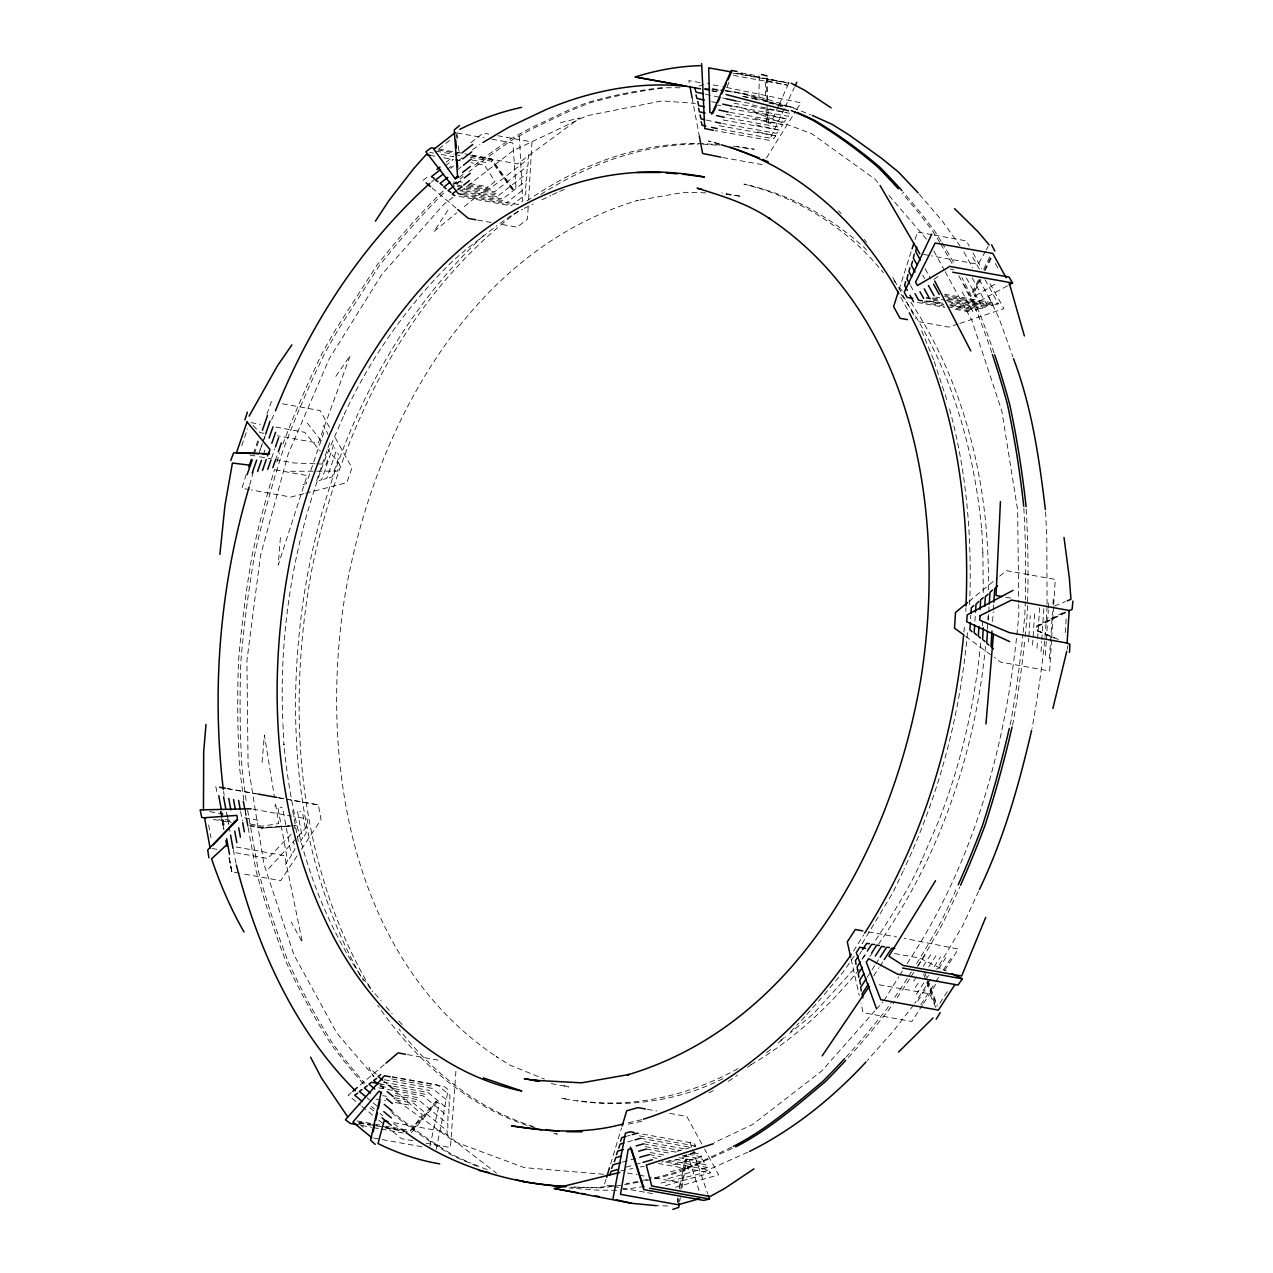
<?xml version="1.0" encoding="UTF-8"?>
<svg xmlns="http://www.w3.org/2000/svg" width="1273" height="1273" viewBox="0 0 1273 1273"><rect width="100%" height="100%" fill="white"/><g stroke="black" fill="none" stroke-linecap="round" stroke-linejoin="round"><path stroke-width="0.75" stroke-dasharray="5 3.75" d="M447.125 1135.436L447.157 1130.949L413.614 1103.214L392.386 1099.395M447.841 1128.085L447.873 1124.139L418.387 1099.761L395.028 1095.544M449.83 1099.251L449.878 1095.289L437.148 1084.787L392.37 1076.703M743.321 96.557L758.883 99.358L759.281 76.157L737.879 72.29M965.857 611.533L965.936 607.794M969.612 604.707C972.19 537.747 966.764 470.039 948.528 405.403M987.943 620.062L988.039 616.307M1047.027 606.155C1045.308 647.225 1039.182 688.104 1032.021 728.538M1047.074 604.245L1046.804 537.652L1045.579 511.332M448.876 1113.716L448.987 1109.817L428.03 1092.489L392.975 1086.171M447.873 1120.829L448.064 1116.453L423.193 1095.894L394.248 1090.675M528.168 207.26L527.468 219.147L517.14 227.183L500.146 224.128M528.629 199.336L531.971 141.892L498.077 135.781M1051.562 639.81L1049.652 670.966L1000.801 662.151L994.42 657.457M1051.673 637.853L1053.583 606.696M1053.71 604.755L1055.253 579.438L1006.418 570.622L998.939 576.78M970.599 618.821L970.838 615.177M974.911 621.272L975.532 611.788M988.246 619.728L988.628 613.872M988.755 611.915L989.137 606.059M992.606 621.463L993.226 611.836M993.354 609.91L993.72 604.134M1028.536 641.926L1028.791 638.171M1028.902 636.293L1030.255 615.655M1032.594 645.077L1034.774 611.47M1036.986 648.243L1037.495 640.542M1037.622 638.616L1039.611 607.842M1041.028 651.649L1041.664 641.767M1041.791 639.794L1043.844 608.176M1045.372 655.356L1046.263 641.56M1046.406 639.587L1048.315 610.022M1048.443 608.048L1048.968 600.156M1049.398 658.873L1050.416 643.167M1050.543 641.21L1052.453 611.772M1052.962 603.927L1053.487 596.082M1065.23 632.617L1066.138 618.742M455.909 1071.198L450.435 1147.546L425.882 1143.106M280.41 537.54L278.262 564.957L307.143 475.593L272.12 469.276M262.063 762.4L264.386 734.982L274.57 797.725M527.197 169.166L526.799 173.478L498.618 195.405L458.121 188.102M963.9 632.172L964.616 624.661M967.48 632.808L967.13 636.564C959.508 716.938 938.599 796.15 903.989 869.173M982.263 626.077L982.804 620.397M987.196 629.451L987.721 623.818M525.972 190.727L525.526 194.578L511.125 205.796L454.652 195.612M528.693 154.558L528.168 158.966L490.169 188.547L468.957 184.712M528.279 162.005L527.802 165.888L494.417 191.873L455.463 184.856L462.831 179.111M526.863 176.565L526.385 180.448L502.644 198.938L461.749 191.555M526.147 183.455L525.59 187.895L506.861 202.471M677.554 1201.919L678.063 1198.036M679.305 1188.33L680.053 1182.506L648.912 1176.889M980.656 643.136C974.847 703.794 961.099 763.8 938.837 820.544L921.079 861.71L921.413 860.946C908.763 889.716 891.275 915.987 874.265 942.291M985.509 646.461C975.261 752.423 939.776 856.634 878.561 944.089M679.671 1201.585L680.323 1197.702M681.978 1187.98L686.927 1158.796L684.842 1159.671L679.718 1188.759M678.127 1204.719L679.13 1198.864M680.8 1189.109L685.813 1159.846L689.043 1158.923L699.641 1192.562M677.331 1202.333L678.016 1198.45M1067.156 649.341L1067.92 645.538M436.193 1149.392L448.239 1089.815L444.261 1086.537L392.148 1077.133M429.876 1146.177L439.36 1103.691L436.734 1101.527L410.543 1132.477M249.699 484.997L253.247 471.981M606.043 1179.212L604.325 1184.924L611.804 1186.261M610.642 1164.015L621.542 1127.894M246.214 474.463L241.965 488.243L249.444 489.596M260.058 450.021L263.256 441.063M898.961 289.83L911.484 250.686M915.048 239.515L917.435 232.052L932.393 234.757M241.743 445.677L247.535 428.858M253.327 453.777L257.846 440.601M254.139 454.286L258.594 441.333M258.562 454.541L262.397 443.402M263.034 441.54L264.959 435.955M263.352 454.779L265.277 449.194M271.61 458.137L274.809 448.812M275.254 460.635L277.689 453.57M316.675 480.637L329.914 442.097M266.9 414.266L271.324 401.791L275.063 402.459M263.941 439.296L265.309 435.78M727.074 86.93L729.206 81.567M271.595 419.851L274.682 412.675M978.651 891.211L962.802 925.566L936.705 969.31M778.519 105.977L770.626 123.513L767.508 122.813L766.998 103.447M779.299 104.227L788.767 83.191L737.513 73.054M784.311 108.666L769.306 140.396L715.267 130.642M785.155 106.9L794.32 87.519M903.225 870.939L893.041 892.389L861.137 945.234M978.38 279.933L972.222 292.376L975.468 296.991L973.622 293.633L980.687 279.455M983.663 269.255L990.712 255.014M985.095 270.592L991.269 258.196M979.16 280.649L973.209 292.567L975.038 295.925L996.282 283.418M984.268 270.433L991.078 256.828M300.301 841.93L302.401 838.095L297.532 811.522L294.54 810.551M985.477 251.306L978.205 264.291L931.502 255.857M986.384 249.683L988.198 246.437M285.454 864.415L287.587 860.643L277.705 806.7L274.713 805.777M289.48 858.623L291.358 855.313L282.67 807.894L280.044 807.082M304.311 836.043L306.188 832.749L302.433 812.285L299.823 811.522M292.79 852.751L294.954 849.218L293.57 841.596M766.441 157.963L795.673 111.149M796.707 109.478L800.892 102.795L722.571 86.644M853.499 951.122L863.683 934.812M884.035 1000.514L898.738 976.932M899.788 975.245L902.939 970.201M907.14 963.47C975.977 860.341 1008.264 736.924 1018.83 614.429L1018.718 604.595M930.499 979.239L914.635 1003.522M922.448 1005.018L911.898 1021.471L863.062 1012.672L860.93 1003.108M923.514 1003.379L938.281 980.321M944.614 970.456L958.33 949.053L904.148 938.328M859.498 954.416L861.535 951.281M862.314 958.776L867.486 950.772M867.168 977.282L874.726 965.618M875.808 963.947L879.038 958.951M873.724 975.85L878.991 967.719M880.041 966.096L883.191 961.226M917.642 966.557L925.885 953.827M913.664 981.101L917.96 974.481M923.307 966.191L930.802 954.607M915.319 987.53L919.44 981.165M928.701 966.844L935.91 955.705M916.369 994.293L924.787 981.292M925.837 979.669L928.988 974.8M934.239 966.684L940.556 956.93M917.722 1001.151L929.195 983.424M938.567 968.928L945.871 957.662M920.856 1004.715L934.732 983.265M935.798 981.626L938.997 976.677M943.277 970.074L950.74 958.537M939.792 1003.267L948.417 989.948M447.905 210.268L433.791 231.686L456.705 212.862M297.055 855.902L280.681 880.661L241.17 873.533M301.415 849.298L321.067 819.573L318.377 804.918L290.085 799.81M753.711 111.626L786.396 118.819L784.136 122.144L730.113 112.39M846.434 967.416L854.947 954.893M913.568 1005.113L893.996 1030.318L867.343 1060.489M335.817 376.347L350.298 355.406L318.314 443.131L277.434 435.764M757.626 131.883L775.734 135.877L773.666 138.773L719.15 128.939M755.016 118.453L782.863 124.579L780.747 127.475L726.215 117.641M755.923 124.961L779.092 130.069L776.673 133.347L722.65 123.592M844.301 970.535L822.549 996.616M862.044 959.174L866.722 953.382M869.777 956.453L872.116 953.572M411.354 1132.763L438.453 1100.62L435.764 1101.352L410.718 1130.599L387.74 1126.446M801.56 1020.389L805.491 1015.934M806.811 1014.438L821.244 998.096M853.849 969.294L813.272 1013.913L789.737 1033.326M859.259 969.437C828.452 1007.373 791.79 1041.266 749.288 1065.66M874.981 1010.762L821.976 1070.768L752.757 1124.409L714.137 1142.708M876.27 1009.298L882.746 1001.978M268.73 868.52L296.386 838.255M297.707 836.822L308.241 825.286L307.064 818.905L293.554 816.47M452.488 261.22C407.646 305.249 370.873 357.252 344.331 414.186L344.681 413.423L326.906 454.588C293.872 539.545 278.707 631.488 282.892 722.571M291.119 834.276L267.744 858.511L233.182 852.289M790.756 1031.56L798.855 1023.174M431.308 182.134L437.053 177.218M455.4 258.737L467.032 248.744M483.326 235.712C384.892 328.307 326.843 457.675 304.931 589.685C283.943 721.314 295.988 863.524 363.346 980.751M778.153 1043.096L785.282 1036.986M351.253 1092.648L348.229 1095.226L360.418 1105.171M360.307 1084.962L384.478 1064.435M464.343 206.592L494.879 181.514L484.552 165.124L470.93 162.673M969.008 601.365L997.443 578.006M423.066 180.368L429.224 175.515M446.171 162.18L453.872 156.118M455.4 154.908L460.03 151.264M470.803 142.783L483.135 133.076L488.737 134.095M438.867 148.814L452.265 138.391M445.216 165.904L452.87 159.952M450.626 168.307L453.649 165.951M457.23 170.009L461.892 166.365M457.978 189.502L462.306 186.144M447.38 169.214L453.268 164.647M459.171 160.08L462.115 157.788M452.997 197.204L443.768 204.364L381.709 274.618L329.214 358.827L288.287 453.697L260.488 555.633L246.914 660.703L248.076 764.866L263.925 864.112L293.84 954.639L336.709 1032.96L374.087 1076.544M460.683 191.252L512.987 150.723L586.726 115.779L662.135 100.869L695.313 103.431M468.528 247.583L496.931 225.592M518.238 211.127C405.721 295.988 341.291 430.799 312.49 566.071C285.518 708.854 296.37 865.147 372.607 991.794M780.779 1040.28L783.77 1037.972M747.601 1067.347L753.457 1062.812M766.632 1052.612L771.024 1049.207M472.442 149.784L479.937 144.581M526.927 200.975C582.573 162.132 651.617 136.975 720.136 145.058M540.914 194.371C587.887 164.44 642.594 144.167 698.766 144.056M499.971 223.475L512.112 215.026M728.411 1081.398L737.338 1075.192M933.873 279.392L940.158 275.095M1007.468 285.788L966.859 308.161L949.483 305.027M513.862 214.071L522.567 209.313M524.301 208.374L533.101 203.951M708.95 1092.918L714.01 1090.149M1063.13 612.599L1036.668 625.886L1036.381 630.406L1054.012 637.98M1065.294 612.711L1037.909 626.316L1037.606 630.835L1059.12 639.762M1065.708 612.218L1037.654 626.061L1037.352 630.581L1054.84 637.916M541.932 199.766L550.779 195.565M552.546 194.737L557.86 192.223M737.958 1068.668C689.345 1095.544 632.395 1108.958 577.051 1100.477M722.873 1078.677C673.353 1103.723 615.352 1109.26 561.25 1098.153L565.626 1098.933M694.819 1151.858L679.018 1159.353L661.626 1162.79M731.625 1147.212L695.456 1164.365L676.393 1172.051M732.261 1148.453L678.748 1172.481A832.781 582.557 -79.8 0 1 640.096 1181.869M747.776 1152.24L698.288 1174.279L657.886 1183.795M1054.426 606.028L1065.421 601.556M559.627 191.38L564.957 189.231M323.708 479.396L326.938 478.107L336.152 451.279L334.592 447.714M303.085 484.727L306.3 483.501L325.029 429.049L323.437 425.532M329.293 477.9L332.11 476.834L339.207 456.18L337.806 453.14M318.95 480.669L321.719 479.714L333.415 445.693L332.03 442.574M958.028 324.026L948.846 327.097L918.692 321.655M959.874 323.406L1003.92 308.671L988.485 280.856M699.1 85.959L709.697 82.888M675.597 1187.248L718.609 1174.82L704.558 1149.058M625.329 1136.582L630.565 1135.102M627.653 1141.929L633.206 1140.353M622.545 1162.122L637.837 1157.809M677.013 1151.349L695.806 1146.05L693.992 1143.329L637.518 1133.145M626.093 1167.118L633.604 1165.002M635.482 1164.477L641.115 1162.885M682.042 1156.123L696.824 1151.97M672.86 1164.906L701.741 1156.775L700.023 1154.022L694.183 1152.972M670.298 1171.828L704.208 1162.281L702.314 1159.13L683.028 1155.645M668.118 1178.607L707.597 1167.5L705.767 1164.779L672.669 1158.796M665.493 1185.545L710.398 1172.894L708.329 1169.807L662.024 1161.453M972.222 277.912L987.88 306.475L984.793 307.302L946.205 300.348M641.719 1119.651L625.202 1123.502M641.799 1121.227L624.884 1124.918M303.897 493.701L290.817 497.059L251.322 489.93M305.759 493.224L346.861 482.658L351.953 467.859L333.653 434.889M560.375 122.717L579.995 117.88L517.522 163.883L472.76 155.815M962.07 291.788L972.795 311.328L970.026 311.949L952.506 308.798M985.047 279.662L998.334 303.881L995.168 304.565L945.012 295.511M979.223 279.519L993.306 305.361L990.521 305.95L947.685 298.216M966.414 277.975L982.899 308.034L980.115 308.623L950.899 303.356M963.963 284.579L977.68 309.594L974.497 310.23L951.345 306.045M621.017 1170.826L632.617 1168.519M640.351 1166.991L644.218 1166.227M644.329 1186.468L623.118 1189.619M261.554 828.182L292.647 825.827M288.764 826.193L262.174 828.118L249.985 826.097M289.655 825.843L262.795 827.561L249.397 825.143M293.49 825.604L296.545 825.525M667.641 1205.977L656.279 1205.658M290.594 471.281L337.631 471.105L339.843 464.645L327.75 449.21M616.657 1190.303L597.514 1190.16L568.92 1187.964M314.861 463.77L294.158 463.006L273.027 459.203M316.738 463.833L326.159 464.184L327.622 459.935L325.204 457.023M716.794 105.07L720.693 105.373M702.616 144.088L719.881 145.408M705.688 192.875L684.19 192.303L636.707 200.625L638.314 200.243C467.7 250.781 372.894 431.054 344.919 595.828C318.839 758.772 350.234 959.587 497.52 1057.433L496.136 1056.51L509.805 1065.055L544.43 1079.09M727.122 194.514L731.02 194.817L726.103 194.164L741.475 196.424L721.727 192.875M603.625 1174.263L524.285 1167.627L454.175 1141.547L394.009 1098.344M712.164 88.664L723.446 90.335M725.324 90.606C754.905 93.836 783.022 103.718 810.471 114.713M733.566 146.093L754.157 149.243L737.131 146.729M227.342 788.592L256.112 793.716M278.103 797.741L318.377 804.918M736.653 73.341L789.196 82.825M733.073 73.15L788.767 83.191M733.471 75.425L787.08 85.1L765.216 80.294L765.885 101.458M700.055 82.586L688.836 80.565L689.552 84.4M713.135 84.941L720.677 86.309M704.399 89.54L710.239 90.59M712.18 90.94L719.961 92.34M769.067 103.177L794.145 107.696L750.847 98.164M735.794 100.901L753.155 104.02M734.06 103.256L782.752 112.04M784.693 112.39L790.533 113.44L788.433 116.336L733.9 106.502M736.303 106.582L741.459 107.505L811.569 133.585L874.901 179.063L880.057 185.078M730.447 108.73L786.396 118.819M726.39 114.395L782.863 124.579M723.159 119.98L779.092 130.069M719.261 125.693L775.734 135.877M722.778 157.534L762.272 164.647M457.182 132.965L484.074 137.818M491.76 139.203L512.892 143.006L515.947 187.083L512.971 189.391L491.473 159.682L470.342 155.863M934.255 235.091L966.287 240.868L969.183 246.071M439.026 149.164L469.896 154.733M471.837 155.083L491.139 158.552L514.515 190.711L512.001 189.216L491.41 161.146L470.342 157.359M437.689 149.975L456.896 153.444M435.875 151.137L453.108 154.24M455.034 154.59L462.688 155.974M429.701 152.41L433.568 153.11M441.285 154.494L452.87 156.579M472.156 160.064L485.665 162.498M430.067 155.306L435.891 156.356M443.688 157.757L453.411 159.507M455.352 159.857L463.149 161.273M923.721 254.457L929.561 255.507M950.024 268.937L953.859 269.637M458.455 181.482L462.322 182.182M470.039 183.583L487.4 186.701M453.522 181.944L461.24 183.328M453.029 183.232L460.826 184.649M468.607 186.049L491.983 190.266M457.437 186.495L496.009 193.448M457.453 189.518L500.289 197.235M463.531 193.369L504.044 200.673M462.194 194.451L518.159 204.539L522.662 201.039L519.384 136.259M463.913 196.09L508.691 204.173M944.327 294.143L998.334 303.881M944.63 296.577L993.306 305.361M935.798 297.086L939.649 297.787M947.367 299.171L987.88 306.475M932.711 297.914L944.28 299.998M932.266 298.916L940.063 300.317M947.844 301.717L982.899 308.034M933.38 300.189L941.161 301.59M929.449 300.889L942.959 303.324M950.676 304.724L977.68 309.594M477.646 220.07L492.587 222.759M926.33 300.842L941.765 303.626M924.341 301.176L943.627 304.661M922.161 302.194L945.537 306.411M947.478 306.761L972.795 311.328M917.451 302.481L944.725 307.398M282.542 403.812L320.175 410.59L329.802 427.951M250.924 422.604L260.519 424.339M275.891 427.107L304.708 432.311L320.382 451.215M263.813 433.297L259.931 432.597L252.404 424.721M249.969 455.034L257.655 456.418M259.581 456.768L271.101 458.853M1005.781 597.244L1011.605 598.294M227.055 788.576L257.13 794.002M278.882 797.789L288.223 799.476M253.025 809.151L291.628 816.12M209.79 811.601L223.3 814.036M244.527 817.871L259.963 820.655M868.377 931.884L896.59 936.976M225.066 819.51L236.746 821.61M250.367 824.077L262.047 826.177L278.771 823.567L275.175 801.417M218.749 819.621L230.238 821.69M213.307 819.494L231.447 822.565M894.489 953.525L919.583 958.044L946.3 971.028M236.014 846.943L284.659 855.711L302.417 942.561L291.31 922.066M212.05 848.47L217.81 849.505M879.102 984.745L929.688 993.863L935.782 1007.357M239.308 873.198L231.829 871.862L228.694 855.822M407.424 1054.585L439.376 1060.345M551.193 1083.562L568.601 1086.935L562.984 1085.28M647.289 1109.308L656.629 1110.995M669.789 1113.366L686.784 1116.437L703.635 1147.339M391.75 1078.915L434.586 1086.633M384.414 1079.759L432.629 1088.463L449.162 1102.116L449.162 1106.651M383.348 1082.161L429.653 1090.515M379.338 1083.721L391.034 1085.821M380.627 1086.235L386.467 1087.301M394.264 1088.701L425.421 1094.319M378.813 1087.906L392.323 1090.34M639.332 1135.866L695.806 1146.05M395.267 1093.555L420.345 1098.074M640.605 1138.285L690.762 1147.323M644.663 1141.706L685.176 1149.01M382.696 1095.623L386.578 1096.324M394.375 1097.74L415.794 1101.591M643.549 1143.838L680.546 1150.506M645.268 1146.591L676.424 1152.208M688.104 1154.309L701.741 1156.775M375.933 1099.045L385.576 1100.779M395.219 1102.513L410.654 1105.298M646.382 1149.042L671.46 1153.561M553.787 1133.495L557.351 1134.132L553.675 1133.05M650.201 1152.526L665.636 1155.311M679.13 1157.746L704.208 1162.281M649.31 1154.595L660.989 1156.696M653.065 1157.666L656.963 1158.366M668.643 1160.467L707.597 1167.5M658.316 1163.506L710.398 1172.894M393.818 1122.659L442.479 1131.426L496.502 1173.197M357.108 1120.924L374.342 1124.043M376.267 1124.377L380.086 1125.077M358.938 1122.197L370.523 1124.282M372.448 1124.632L380.166 1126.032M382.107 1126.382L405.26 1130.551M358.97 1122.754L374.533 1125.571M376.474 1125.921L409.556 1131.888L422.477 1114.893L395.712 1091.295M358.668 1123.12L370.188 1125.205M385.56 1127.973L404.766 1131.442M627.509 1173.038L637.232 1174.788M639.189 1175.138L646.97 1176.538M361.882 1125.523L371.525 1127.273M373.45 1127.623L379.243 1128.658M381.184 1129.008L404.337 1133.193M412.802 1140.751L401.584 1138.73L384.812 1125.061M373.737 1138.062L421.761 1146.718M613.666 1186.611L645.618 1192.371M647.496 1192.706L653.16 1193.724M711.766 90.797L719.022 92.117M742.573 96.398L758.883 99.358M705.465 94.218L720.629 97.56M722.523 97.973L726.31 98.801M752.486 105.07L786.73 112.613M711.687 101.681L717.224 102.906M706.451 120.108L713.596 121.683M719.325 143.817L708.393 141.001L719.42 144.247M533.562 1126.557C479.571 1109.913 433.281 1073.378 398.942 1029.109M535.424 1127.942C469.594 1108.799 415.873 1061.03 377.731 1005.336M393.628 1123.629L404.464 1131.411M965.682 636.341L992.829 656.279M860.293 244.13C827.116 214.803 787.287 193.432 743.893 184.092C798.394 197.538 848.391 228.758 883.351 272.756M371.461 1106.492L374.31 1108.815M379.991 1113.461L382.839 1115.785M361.946 1106.412L372.623 1115.116M378.718 1120.081L383.3 1123.82M384.207 1081.493L387.263 1084.023M379.72 1085.392L385.719 1090.356M366.958 1097.724L371.541 1101.511M373.053 1102.768L379.163 1107.812M369.902 1107.765L377.508 1114.05M359.447 1124.091L365.112 1128.785M432.104 187.958L456.243 208.247M376.378 1074.237L368.947 1067.681L373.657 1076.64M838.461 210.793L841.087 213.53M863.221 246.532L868.647 252.165M398.767 1020.946L402.825 1025.179M919.392 194.323L942.036 220.722L960.033 245.769M889.079 195.596L926.473 239.165M864.081 239.34L866.595 242.268M893.869 280.712L902.111 290.769M375.026 993.783L381.168 1000.944M386.085 1006.688L392.243 1013.849M380.532 1084.055L385.687 1090.054M307.207 422.954L322.912 443.036M901.061 294.318C950.167 363.457 973.909 447.396 981.849 531.048L981.801 530.22L982.899 553.278M362.471 977.919L371.334 989.471M963.916 252.118L972.667 267.696M910.768 302.162C966.573 386.642 990.012 489.293 988.325 589.717M892.85 277.673L896.701 283.974M360.243 975.023C314.558 906.519 291.437 825.509 283.895 744.069L283.943 744.912L282.861 721.855M973.033 253.025L981.722 268.683M995.327 263.447L998.096 268.508M972.715 257.146L979.351 269.271M933.809 250.876L944.28 270.019M945.234 271.754L971.904 320.494L1001.819 411.02L1017.668 510.266L1018.702 602.638M925.089 268.683L930.738 278.994M922.75 275.159L924.644 278.58M910.513 285.47L914.094 291.994M898.611 287.443L915.701 318.68M900.727 297.214L908.333 311.089M988.755 296.927L998.875 317.725L1012.862 356.758M921.668 330.741L933.586 359.686M326.54 431.276L327.925 434.379M924.453 972.015L937.358 1005.209M927.365 981.531L937.023 1006.545M923.625 974.211L935.878 1006.482M690.157 1142.549L692.019 1148.023M692.655 1149.837L707.629 1193.565M934.191 361.516L947.494 401.807M851.128 959.11L859.227 995.454M233.293 849.775L235.951 863.142M692.098 97.83L699.338 136.195M215.837 786.555L217.285 794.304M223.841 829.2L220.563 811.76L223.905 829.184M292.631 810.503L298.455 842.344M294.461 825.779L294.986 828.58M245.084 810.774L246.119 816.423M240.629 811.538L242.331 820.767M226.371 812.174L228.472 823.631M221.629 811.331L224.494 826.957M220.595 811.585L223.762 828.898M208.629 824.936L211 837.889M246.087 800.542L242.013 768.812A832.749 582.541 -79.8 0 1 240.836 661.992A833.815 583.289 -79.8 0 1 254.759 554.232A833.815 583.273 -79.8 0 1 283.258 449.671A832.749 582.541 -79.8 0 1 325.236 352.35L337.982 330.025L379.083 265.993A835.024 584.132 -79.8 0 1 442.733 193.926A835.04 584.132 -79.8 0 1 445.598 191.396M247.646 810.344L258.276 870.621A835.04 584.132 -79.8 0 0 288.955 963.47A835.04 584.132 -79.8 0 0 332.921 1043.796A834.022 583.432 -79.8 0 0 364.89 1083.434M243.732 800.112L239.658 768.399A832.765 582.541 -79.8 0 1 238.481 661.562A833.815 583.273 -79.8 0 1 252.404 553.803A833.815 583.273 -79.8 0 1 274.57 469.451M245.291 809.93L246.23 815.802M248.124 827.577L255.921 870.191A835.024 584.132 -79.8 0 0 286.6 963.04A835.04 584.132 -79.8 0 0 330.566 1043.367A834.022 583.432 -79.8 0 0 363.823 1084.453M223.602 791.44L224.223 795.339M227.342 814.863L228.885 824.618M229.204 826.575L230.445 834.372M456.784 132.806L457.421 138.407M458.28 145.886L459.139 153.349M456.736 134.906L456.975 138.725M766.123 109.16L766.537 122.638L768.431 124.308L768.001 108.826M767.11 77.892L767.778 101.092M766.33 78.242L766.951 101.506M982.851 552.562L983.329 595.78M704.526 88.68A833.815 583.273 -79.8 0 1 710.239 89.19M712.132 89.365A833.815 583.273 -79.8 0 1 721.616 90.431M725.387 90.924A833.815 583.273 -79.8 0 1 740.425 93.2A833.815 583.289 -79.8 0 1 782.243 106.932M662.406 87.582A832.765 582.541 -79.8 0 0 586.996 102.652L567.933 110.353L530.045 128.318L511.38 138.502A835.024 584.132 -79.8 0 0 473.063 166.286M443.243 190.982A835.024 584.132 -79.8 0 0 440.378 193.496A835.04 584.132 -79.8 0 0 376.728 265.564L335.626 329.596L322.881 351.921A832.765 582.541 -79.8 0 0 282.924 443.895M459.235 177.393A835.024 584.132 -79.8 0 1 463.818 173.637M276.83 462.083A833.815 583.273 -79.8 0 1 279.726 452.917M391.75 1112.857A833.322 582.939 -79.8 0 0 451.056 1154.738A833.815 583.289 -79.8 0 0 477.566 1166.37M574.155 1186.993A833.815 583.273 -79.8 0 0 599.058 1187.343A832.781 582.557 -79.8 0 0 616.418 1185.131M676.393 1172.051A832.781 582.557 -79.8 0 1 649.373 1178.989M647.432 1179.419A832.781 582.557 -79.8 0 1 639.683 1181.058M637.741 1181.439A832.781 582.557 -79.8 0 1 626.109 1183.588M1010.141 724.687A833.799 583.273 -79.8 0 0 1011.001 720.916A833.815 583.273 -79.8 0 0 1022.967 634.32M1023.158 632.395A833.815 583.273 -79.8 0 0 1024.924 613.14A833.369 582.97 -79.8 0 0 1025.274 601.636M1023.842 508.198A833.369 582.97 -79.8 0 1 1025.322 599.726M991.747 352.541A833.974 583.384 -79.8 0 0 976.789 311.662A834.022 583.416 -79.8 0 0 958.585 275.382M845.924 1057.211A835.04 584.132 -79.8 0 0 886.66 1009.139A834.038 583.432 -79.8 0 0 892.134 1001.23M916.56 963.677A834.038 583.432 -79.8 0 0 940.508 922.782A833.306 582.923 -79.8 0 0 957.439 886.581M911.373 971.999A834.038 583.432 -79.8 0 1 908.206 976.948M907.156 978.603A834.038 583.432 -79.8 0 1 893.232 999.639M939.745 242.427A834.022 583.416 -79.8 0 0 932.823 231.336A833.115 582.795 -79.8 0 0 902.127 193.162M940.715 244.034A834.022 583.416 -79.8 0 1 952.14 263.638M389.856 1109.722A833.306 582.923 -79.8 0 0 453.411 1155.168A833.815 583.289 -79.8 0 0 470.994 1163.124M487.098 1169.585A833.815 583.289 -79.8 0 1 472.776 1163.872M848.279 1057.624A835.024 584.132 -79.8 0 0 889.015 1009.569A834.038 583.432 -79.8 0 0 894.489 1001.644M917.881 965.777A834.038 583.432 -79.8 0 0 942.863 923.211A833.306 582.923 -79.8 0 0 959.794 887.01M913.728 972.429A834.038 583.432 -79.8 0 1 910.561 977.378M909.511 979.017A834.038 583.432 -79.8 0 1 895.587 1000.053M1012.496 725.117A833.815 583.289 -79.8 0 0 1013.356 721.33A833.815 583.289 -79.8 0 0 1024.733 640.526M1025.131 636.675A833.815 583.289 -79.8 0 0 1027.279 613.57A833.369 582.97 -79.8 0 0 1026.086 506.734M782.8 106.661A833.815 583.289 -79.8 0 0 742.78 93.629A833.815 583.289 -79.8 0 0 725.865 91.099M680.1 87.789A833.815 583.289 -79.8 0 0 666.702 87.789A832.781 582.557 -79.8 0 0 589.351 103.081L570.288 110.767L532.4 128.732L513.735 138.916A835.04 584.132 -79.8 0 0 469.244 171.584M704.971 88.951A833.815 583.289 -79.8 0 1 723.971 90.86M452.806 185.174A835.04 584.132 -79.8 0 1 457.15 181.498M460.062 179.079A835.04 584.132 -79.8 0 1 463.117 176.549M601.413 1187.773A833.815 583.289 -79.8 0 1 570.781 1187.12M638.155 1182.251A832.781 582.557 -79.8 0 1 601.413 1187.773M994.102 352.971A833.974 583.384 -79.8 0 0 979.144 312.092A834.022 583.432 -79.8 0 0 961.847 277.498M941.113 241.265A834.022 583.432 -79.8 0 0 935.178 231.766A833.115 582.795 -79.8 0 0 903.209 192.128M942.1 242.857A834.022 583.432 -79.8 0 1 954.495 264.068M231.829 871.862L228.917 856.347L231.829 871.862"/><path stroke-width="1.5" d="M965.984 605.932C970.121 505.858 955.737 402.523 909.272 312.824M1069.527 652.397L1069.861 644.218L1066.281 642.738M1000.419 501.657L996.043 595.493L1001.883 596.544M970.36 622.481L969.883 629.785L972.063 631.742M970.949 613.347L971.315 607.873L973.781 605.471M974.657 625.075L974.163 632.665L976.646 634.988M975.532 611.788L976.025 604.198L978.826 601.381M978.953 626.539L978.332 636.039L980.512 638.059M980.067 609.433L980.687 599.933L983.154 597.658M983.345 627.78L982.581 639.46L985.079 641.544M984.729 606.378L985.366 596.639L988.166 594.141M987.482 631.44L986.718 643.167L988.898 645.172M989.264 604.102L990.028 592.391L992.494 589.972M991.969 631.09L990.967 646.493L993.449 648.784M993.847 602.209L994.722 588.731L997.539 585.994M206.003 724.448L203.68 751.866L203.457 809.962M219.879 554.423L224.971 505.413L232.418 463.038L248.76 465.059M985.954 723.939L993.481 633.843M1072.868 601.127L1072.137 609.321L1068.715 611.008M963.55 635.911C953.254 740.536 921.62 844.333 864.701 933.173M679.336 1203.542L678.684 1207.425L672.844 1209.35M613.013 1198.561L625.425 1133.145L630.326 1131.761L634.177 1132.461M1066.774 651.251L1052.898 708.472M381.248 1091.995L370.57 1140.194L375.201 1144.363M373.116 1131.92L374.835 1124.202M375.694 1120.335L377.429 1112.618M378.288 1108.751L380.006 1101.034M1031.576 730.4C1019.005 784.852 1003.713 838.907 979.43 889.413M908.015 274.491L906.933 278.962L909.622 283.847M914.316 254.091L913.346 257.973L917.101 264.848M916.767 247.057L915.653 251.481L920.379 260.074M905.612 281.604L904.626 285.47L907.299 290.355M249.19 486.859C220.102 584.514 211.334 688.343 223.284 789.483M909.94 267.791L908.906 271.563L911.675 276.607M912.582 261.108L911.373 265.341L915.048 272.056M606.616 1177.318L609.481 1167.818M622.115 1125.984L626.714 1110.788L637.932 1107.621L645.411 1108.974M244.909 419.963L247.376 412.166M898.372 291.692L893.598 306.602L900.011 318.298L907.49 319.634M912.073 248.824L913.871 243.238M614.366 1161.724L615.75 1157.666L621.495 1156.043M248.808 466.936L251.386 459.41M247.153 474.622L252.229 459.839M262.413 430.242L267.505 415.444M252.181 473.126L256.653 460.126M265.596 434.109L270.067 421.092M257.592 471.535L261.442 460.365M269.112 438.023L272.963 426.853M262.477 470.485L266.216 459.601M267.457 455.973L268.714 452.345M271.817 443.275L275.573 432.39M267.76 469.307L270.958 459.999M275.445 446.95L278.66 437.626M272.82 467.716L275.254 460.635M278.294 451.804L281.333 442.956M620.556 1141.165L621.861 1137.553L625.329 1136.582M230.763 460.492L233.596 452.886L258.26 453.649M611.645 1168.423L612.997 1164.811L620.635 1162.663M609.544 1175.456L611.072 1171.351L618.583 1169.235M616.387 1154.722L617.739 1151.11L623.277 1149.551M618.694 1148.119L620.253 1144.013L623.961 1142.963M985.7 917.387L961.64 976.009L903.257 965.475L888.872 956.198L935.544 880.693M275.461 410.877C309.562 325.124 361.198 245.418 429.86 183.376M711.718 114.204L731.307 70.476L736.987 71.431M716.158 106.105L712.991 113.106L709.888 112.422L708.695 67.851L731.752 72.02M717.733 102.604L720.104 97.337M721.68 93.836L726.406 83.318M727.997 79.817L731.148 72.8M795.164 85.752L796.818 82.22M931.804 234.041L904.228 292.281L907.028 297.373L912.821 298.407M249.094 416.16L277.45 365.812L291.915 344.872M936.196 1019.212L940.222 1012.592M858.479 955.991L855.44 960.701L856.013 964.329M862.553 949.706L866.611 943.436L869.411 943.643M860.23 961.99L857.127 966.796L857.731 971.013M867.486 950.772L871.639 944.359L874.869 944.518M862.394 967.337L858.288 973.654L858.845 977.346M871.591 953.111L876.699 945.202L879.436 945.521M863.858 973.75L859.705 980.178L860.437 984.204M875.299 956.071L881.537 946.428L884.608 946.841M866.086 978.953L860.691 987.291L861.248 990.967M880.12 957.28L886.581 947.287L889.397 947.478M868.457 983.981L862.155 993.736L862.776 997.921M884.242 959.603L891.609 948.226L894.808 948.449M955.005 984.459L938.408 1010.125L880.773 999.735L866.292 962.213L868.6 958.649L897.385 974.068L958.028 985.079L962.34 978.81L951.647 973.622M375.408 221.152L389.522 199.734L413.63 168.673L426.169 154.606L430.067 155.306M822.183 1055.858L869.268 986.352M851.366 954.257C800.685 1027.963 729.954 1091.757 643.47 1119.19M866.07 1061.937C832.733 1097.835 793.604 1129.597 749.574 1151.397M933.014 1017.986L898.499 1052.119M237.478 818.953L207.706 849.998L208.899 857.731M212.877 845.272L237.605 819.605M226.276 845.192L211.573 858.798C220.102 884.146 230.763 908.795 244.034 932.027M352.764 1091.375L357.283 1087.524M385.99 1063.162L398.083 1052.898L405.562 1054.251M459.553 125.47L454.254 129.894L457.659 177.615M967.512 602.59L955.53 612.424L954.511 628.13L964.091 635.163M436.925 169.452L439.997 167.034M455.273 132.615L433.854 149.291L455.352 179L458.312 176.692M440.633 169.468L431.452 176.613L434.22 178.459M462.035 152.808L472.744 144.47M443.068 174.194L435.509 180.082L437.944 181.689M462.736 158.886L471.806 151.821M447.873 177.281L440.076 183.36L442.686 185.317M463.452 165.156L471.249 159.077M450.069 182.198L443.816 187.051L446.171 188.754M454.763 178.538L457.882 176.104M462.576 172.46L470.389 166.381M454 185.985L448.096 190.584L450.928 192.382M464.311 177.965L470.198 173.367M456.546 190.632L452.217 193.989L454.652 195.612M463.738 185.031L469.498 180.543M367.245 1085.805L364.396 1087.985L370.523 1093.046M380.691 1074.603L378.113 1076.449L382.696 1080.236M361.93 1089.577L359.32 1091.407L365.431 1096.467M357.665 1093.125L354.706 1095.21L362.312 1101.495M482.928 142.496L508.993 127.141L546.69 109.287C590.083 91.099 638.33 81.217 685.383 86.293M376.697 1078.374L373.705 1080.427L378.208 1084.15M753.902 1168.885L724.767 1188.409L710.111 1196.509L651.728 1185.975L646.302 1165.05L713.341 1143.759M948.449 267.266L917.419 285.518L915.573 282.16L935.162 243.032L992.781 253.422L1006.068 277.657M1009.171 284.85L1012.56 282.988L1009.043 277.084L949.212 266.296M733.359 1146.4C766.441 1129.565 794.718 1104.9 823.01 1081.207A835.04 584.132 -79.8 0 0 844.62 1058.611M735.714 1146.83C768.797 1129.978 797.073 1105.33 825.365 1081.636A835.024 584.132 -79.8 0 0 845.686 1060.441M1013.037 590.338L967.162 614.923L966.716 621.765L1009.696 641.608M459.855 129.337C479.428 119.503 500.194 111.992 521.612 107.346M1067.251 600.808L1070.927 599.312L1069.431 578.658L1064.021 537.477M632.299 1134.609L637.518 1133.145M635.068 1139.844L640.605 1138.285M636.182 1145.907L643.549 1143.838M638.728 1151.19L646.382 1149.042M639.746 1157.284L649.31 1154.595M642.992 1162.36L652.381 1159.719M699.609 1198.673L678.127 1204.719L620.492 1194.329L628.194 1149.439L631.424 1148.532L643.772 1187.773M700.5 88.839L635.259 76.969C656.47 70.174 678.62 66.276 700.898 65.623M656.279 1205.658L631.615 1203.319L554.36 1188.521L619.792 1172.433M708.265 1195.379L709.507 1199.023L703.651 1200.391L643.82 1189.603L630.326 1147.1M623.261 1123.9C586.758 1134.116 548.599 1131.952 511.587 1125.889L541.773 1129.772M636.993 172.539L660.432 172.476M566.692 1131.697L582.095 1131.808M262.063 453.761L269.653 454M666.097 172.921L677.395 173.78M683.044 174.226L704.494 176.995C480.382 134.508 325.872 371.748 289.512 562.952C266.821 682.949 273.138 811.951 326.684 923.211C364.269 1002.965 433.234 1072.773 521.85 1091.041L483.342 1077.897M545.608 1130.074L559.022 1131.108M219.672 787.223L225.432 788.258M258.037 794.05L277.005 797.455M635.259 76.969L685.861 86.087M713.341 130.307L704.765 128.573L701.646 63.65M720.9 157.184L702.601 153.46L699.338 136.195M435.159 148.464L431.308 147.763L425.834 151.71L458.328 193.751L462.194 194.451M952.729 272.199L1012.56 282.988M926.426 297.85L930.324 298.55M475.784 219.736L468.305 218.383L457.739 209.504M922.416 300.842L918.549 300.142L914.985 293.617M251.099 808.801L200.132 809.867L201.723 817.393L205.589 818.093M862.776 930.865L855.297 929.529L847.293 941.893L850.698 957.201M865.545 948.305L859.752 947.255L856.268 952.65L876.365 1008.423M902.509 968.021L962.34 978.81M538.638 1081.302L524.285 1078.708L539.657 1080.968L534.724 1080.316L581.554 1082.83L629.037 1074.507L627.446 1074.889C798.044 1024.351 892.85 844.079 920.825 679.305C946.905 516.361 915.51 315.545 768.24 217.699L769.608 218.622C747.808 203.728 722.173 195.867 697.158 188.197L701.996 189.311M390.222 1076.783L384.43 1075.749L345.429 1119.763L350.298 1123.438L358.015 1124.839M375.455 1083.005L371.557 1082.305L368.947 1084.135L374.803 1088.988M387.979 1121.608L384.096 1120.892L378.017 1143.536C397.447 1153.227 418.244 1160.244 439.662 1163.856M649.676 1188.234L709.507 1199.023M565.037 1186.754A833.815 583.289 -79.8 0 1 525.319 1181.933C482.913 1173.897 440.808 1158.398 406.007 1132.524M554.36 1188.521L577.719 1192.721M581.618 1193.422L585.5 1194.138M595.239 1195.888L599.122 1196.588M479.094 1170.524L488.705 1172.465M703.555 93.788L695.981 92.117L694.899 88.076M726.31 98.801L735.794 100.901M704.319 100.058L696.952 98.435L696.013 94.886M722.746 104.115L731.959 106.152M704.192 106.757L698.654 105.548L697.763 101.522M718.959 110.019L728.188 112.04M705.131 113.074L699.386 111.801L698.543 108.269M716.619 115.604L724.273 117.291M704.669 119.71L701.105 118.93L699.991 114.872M715.378 122.081L720.725 123.258M705.863 126.091L702.091 125.263L701.168 121.699M711.527 127.332L717.192 128.589M616.307 1199.803L631.615 1203.319M726.024 94.52L788.512 110.735M761.477 74.439L767.062 75.966M721.266 144.788L724.942 145.886C800.367 168.036 861.614 225.751 898.833 293.745M730.32 147.191L759.313 157.979M812.269 115.382L832.208 124.404L848.9 134.827L881.409 158.17L898.547 172.126L918.135 192.859M762.893 159.459L768.192 161.862M791.138 83.175L804.695 90.272L831.126 107.839M388.79 1085.28L393.357 1089.067M387.215 1091.598L393.23 1096.562M381.725 1093.3L379.115 1091.136L352.907 1122.086L371.811 1137.712M386.531 1098.679L392.402 1103.532M384.287 1104.423L391.941 1110.74M383.746 1111.6L391.368 1117.901M382.059 1117.821L391.177 1125.348M426.073 182.898L430.608 186.701M954.591 208.645L978.269 232.004L989.105 244.814M355.326 1090.77L351.38 1086.681C292.472 1025.767 257.21 946.253 236.332 865.051M347.72 1116.867L321.417 1077.929L310.564 1057.163M880.057 185.476L919.822 253.757M933.57 284.15L939.235 294.477M928.415 285.454L934.064 295.766M924.246 288.828L928.844 297.214M919.949 291.724L923.641 298.439M909.988 295.256L913.568 301.765M934.716 281.015L970.774 350.918M991.635 244.83L994.802 251.099M1009.187 282.829L1024.367 335.913M1013.483 358.62C1031.798 406.994 1039.182 458.407 1045.356 509.502M689.918 86.309L692.098 97.83M243.35 801.338L244.734 808.88M246.453 818.316L247.837 825.859M238.608 800.462L240.295 809.692M242.666 822.613L244.352 831.842M237.351 818.189L236.842 815.388L204.555 817.727L210.125 848.12M233.516 799.492L235.25 808.928M238.703 827.784L240.438 837.22M228.742 798.394L230.859 809.946M234.725 831.11L236.842 842.662M223.571 796.898L225.671 808.355M230.572 835.072L233.023 848.439M218.765 795.689L221.279 809.373M226.642 838.684L229.506 854.326M225.878 840.435L226.944 846.211M455.798 140.285L456.323 147.939M457.118 159.443L457.659 167.113M515.629 1179.45A833.815 583.289 -79.8 0 0 522.964 1181.503A833.815 583.273 -79.8 0 0 566.517 1186.579M958.235 884.799A833.306 582.923 -79.8 0 0 982.485 825.461A833.799 583.273 -79.8 0 0 1009.282 728.474M1023.731 506.304A834.006 583.416 -79.8 0 0 1007.468 404.512A833.974 583.384 -79.8 0 0 992.367 354.403M898.277 188.818A833.115 582.795 -79.8 0 0 877.304 166.604A833.322 582.939 -79.8 0 0 812.333 119.964A833.815 583.289 -79.8 0 0 791.185 110.512M525.319 1181.933A833.815 583.289 -79.8 0 1 521.644 1180.914M960.59 885.212A833.306 582.923 -79.8 0 0 984.841 825.891A833.815 583.289 -79.8 0 0 1012.067 727.01M901.92 190.679A833.115 582.795 -79.8 0 0 879.659 167.034A833.306 582.939 -79.8 0 0 814.688 120.394A833.815 583.289 -79.8 0 0 797.105 112.438M1026.086 506.734A833.99 583.416 -79.8 0 0 1009.823 404.941A833.974 583.384 -79.8 0 0 994.722 354.833M980.019 615.671L979.733 620.174L1009.457 632.665L1067.092 643.056L1069.209 610.483L1011.574 600.092L980.019 615.671M247.073 421.92L236.523 452.615L268.523 453.793L269.987 449.544L247.073 421.92"/></g></svg>
